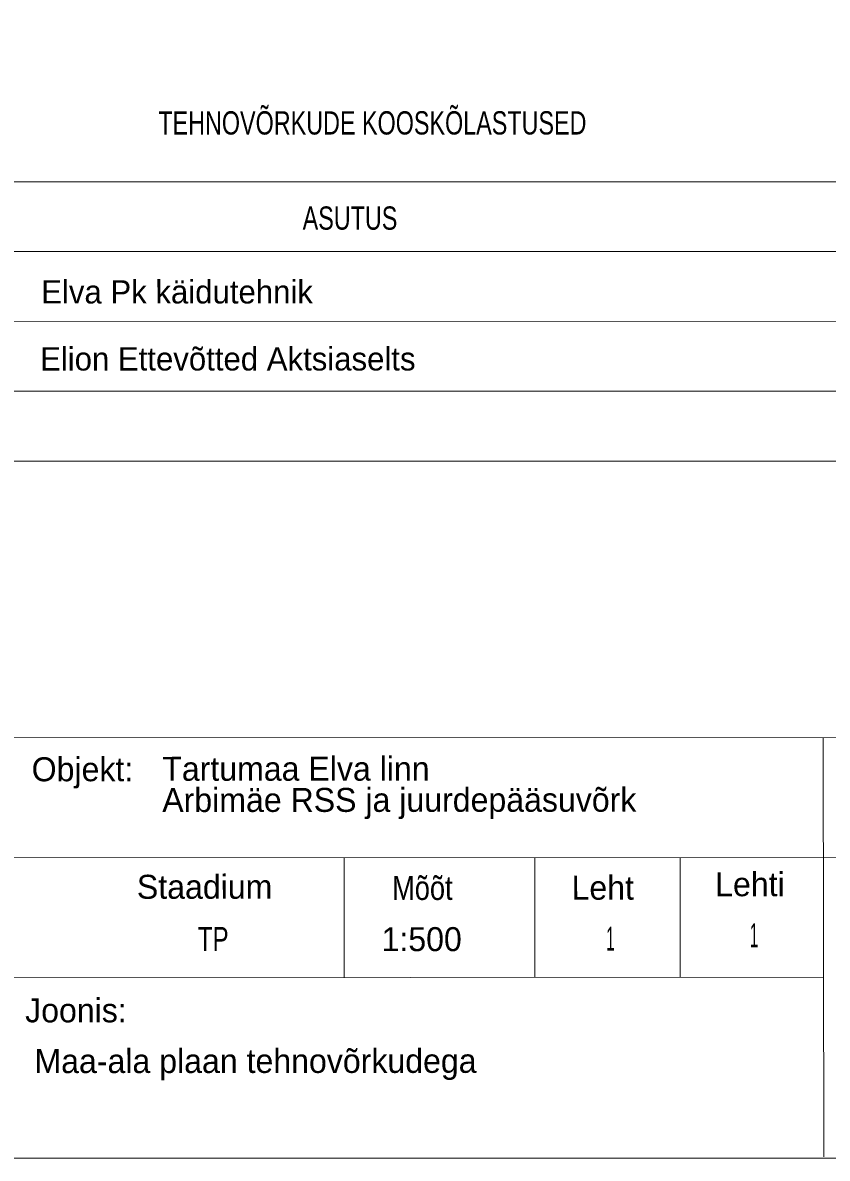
# Model space of a CAD drawing. Extents: x 641451 to 641623, y 6457207 to 6457407.
# Drawn here: x 641561.39 to 641595.94, y 6457254.92 to 6457303.71 of the extents above; entities that cross this region are included whole.
import ezdxf

# ---------------------------------------------------------------- set-up
doc = ezdxf.new("R2010")
doc.units = 0
doc.header["$LTSCALE"] = 0.31
doc.layers.add('61', color=7, linetype='Continuous', lineweight=13)

msp = doc.modelspace()

# ---------------------------------------------------------------- linework, layer by layer
at = {"layer": '61'}
for p, q in [((641556, 6457296.88), (641611.44, 6457296.88)), ((641556, 6457293.88), (641609.12, 6457293.88)), ((641556, 6457290.87), (641611.44, 6457290.89)), ((641556, 6457287.88), (641611.44, 6457287.88)), ((641556.01, 6457284.87), (641611.45, 6457284.88)), ((641526.37, 6457272.96), (641621.37, 6457273.02)), ((641595.77, 6457273), (641595.79, 6457254.98)), ((641526.37, 6457267.81), (641621.38, 6457267.86)), ((641575.19, 6457267.81), (641575.19, 6457262.68)), ((641583.38, 6457267.84), (641583.38, 6457262.69)), ((641589.62, 6457267.84), (641589.62, 6457262.69)), ((641526.38, 6457262.65), (641595.78, 6457262.7))]:
    msp.add_line(p, q, dxfattribs=at)
msp.add_lwpolyline([(641526.38, 6457254.92), (641526.38, 6457392.42), (641621.38, 6457392.42), (641621.38, 6457254.92)], close=True, dxfattribs=at)

# ---------------------------------------------------------------- texts
for s, height, rotation, width, p in [('TEHNOVÕRKUDE KOOSKÕLASTUSED', 1, 0.004, 0.75, (641567.21, 6457298.91)), ('ASUTUS', 1, 0.004, 0.75, (641573.41, 6457294.82)), ('Mõõt', 1.03, 0.036, 0.85, (641577.25, 6457266.02)), ('TP', 1.03, 0.036, 0.75, (641568.91, 6457263.83)), ('1', 1.03, 0.036, 0.5, (641586.44, 6457263.84)), ('1', 1.03, 0.036, 0.5, (641592.61, 6457263.99))]:
    msp.add_text(s, height=height, rotation=rotation, dxfattribs=dict(at, width=width)).set_placement(p)
for s, height, rotation, p in [('Elva Pk käidutehnik ', 1, 0.004, (641562.18, 6457291.65)), ('Elion Ettevõtted Aktsiaselts', 1, 0.004, (641562.13, 6457288.77)), ('Objekt:', 1.03, 0.036, (641561.77, 6457271.12)), ('Tartumaa Elva linn', 1.03, 0.036, (641567.38, 6457271.14)), ('Arbimäe RSS ja juurdepääsuvõrk', 1.03, 0.036, (641567.38, 6457269.8)), ('Staadium', 1.03, 0.036, (641566.29, 6457266.07)), ('Leht', 1.03, 0.036, (641584.96, 6457266.03)), ('Lehti', 1.03, 0.036, (641591.13, 6457266.18)), ('1:500', 1.03, 0.036, (641576.8, 6457263.82)), ('Joonis:', 1.03, 0.036, (641561.49, 6457260.76)), ('Maa-ala plaan tehnovõrkudega', 1.03, 0.036, (641561.89, 6457258.58))]:
    msp.add_text(s, height=height, rotation=rotation, dxfattribs=at).set_placement(p)

doc.saveas('drawing.dxf')
